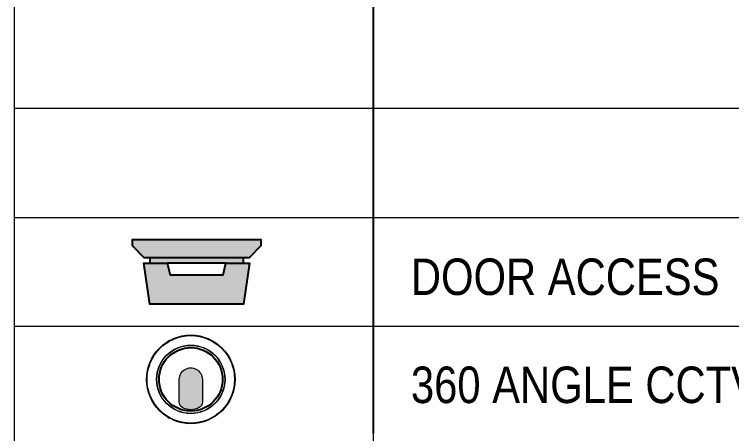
# Model space of a CAD drawing. Header units: inches. Extents: x 0.9 to 36.3, y 0.7 to 23.3.
# Drawn here: x 17.552 to 19.124, y 16.545 to 17.464 of the extents above; entities that cross this region are included whole.
import ezdxf

# ---------------------------------------------------------------- set-up
doc = ezdxf.new("R2010")
doc.units = ezdxf.units.IN
doc.linetypes.add('CENTER', pattern=[50.8, 31.75, -6.35, 6.35, -6.35])
doc.layers.get('0').update_dxf_attribs({"color": 1})
doc.layers.add('Legends', color=250, linetype='Continuous')
doc.styles.add('PDF Arial Narrow', font='ARIALN.TTF')

# ---------------------------------------------------------------- blocks, each defined once
blk = doc.blocks.new('HD60-TOP')
at = {"lineweight": 0}
for p, q in [((-1.292, 2.238), (-1.286, 2.228)), ((2.584, 0), (2.572, 0)), ((-1.292, -2.238), (-1.286, -2.228))]:
    blk.add_line(p, q, dxfattribs=at)
at = {"lineweight": 0, "flags": 128}
for points in [[(-1.241, 2.267), (-1.235, 2.257, 0.011482), (-1.337, 2.198), (-1.343, 2.208, -0.005759)], [(0.67, 0), (0.67, -1.304, -0.281624), (0.455, -1.655, -0.240543), (-0.455, -1.655, -0.281624), (-0.67, -1.304), (-0.67, 0, -1.000121)], [(2.584, -0.059), (2.572, -0.059, 0.011482), (2.572, 0.059), (2.584, 0.059, -0.005759)], [(-1.343, -2.208), (-1.337, -2.198, 0.011482), (-1.235, -2.257), (-1.241, -2.267, -0.005759)]]:
    blk.add_lwpolyline(points, format="xyb", close=True, dxfattribs=at)
at = {"lineweight": 0}
for radius in [2.572, 2.541, 1.986, 1.974]:
    blk.add_circle((0, 0), radius, dxfattribs=at)
blk.add_circle((0, 0), 1.845)

msp = doc.modelspace()

# ---------------------------------------------------------------- hatches: boundary and pattern name
at = {"layer": 'Legends', "linetype": 'CENTER', "ltscale": 0.01, "transparency": 33554559}
h = msp.add_hatch(color=256, dxfattribs=at)
h.set_gradient(color1=(255, 255, 255), color2=(0, 0, 0))
h.paths.add_polyline_path([(17.8932, 16.8927), (17.8868, 16.9184), (17.8482, 16.9184), (17.8354, 16.9184), (17.8482, 16.8284), (18.0539, 16.8284), (18.0667, 16.9184), (18.0539, 16.9184), (18.0153, 16.9184), (18.0089, 16.8927)])
h.paths.add_polyline_path([(18.0539, 16.9312), (18.0667, 16.9312), (18.0925, 16.9569), (18.0925, 16.9698), (17.8096, 16.9698), (17.8096, 16.9569), (17.8354, 16.9312), (17.8482, 16.9312)])
h.paths.add_polyline_path([(17.8482, 16.9312), (17.8482, 16.9184), (17.8868, 16.9184), (18.0153, 16.9184), (18.0539, 16.9184), (18.0539, 16.9312)])
h = msp.add_hatch(color=256, dxfattribs=at)
h.dxf.hatch_style = 1
h.paths.add_polyline_path([(17.913, 16.6148, 0.28161), (17.9211, 16.6015, 0.240543), (17.9554, 16.6015, 0.28161), (17.9635, 16.6148), (17.9635, 16.664, 1), (17.913, 16.664)])

# ---------------------------------------------------------------- linework, layer by layer
at = {"layer": 'Legends', "lineweight": 20}
for p, q in [((17.5515, 15.8321), (17.5515, 22.7162)), ((18.3381, 17.0187), (18.3381, 15.8321))]:
    msp.add_line(p, q, dxfattribs=at)
at = {"layer": 'Legends'}
msp.add_line((18.3381, 22.4812), (18.3381, 16.5465), dxfattribs=at)
at = {"layer": 'Legends', "linetype": 'ByBlock'}
msp.add_line((17.8482, 16.9312), (18.0539, 16.9312), dxfattribs=at)
at = {"layer": 'Legends', "lineweight": 20}
for points in [[(17.5515, 17.2581), (22.468, 17.2581)], [(17.5515, 17.0187), (22.468, 17.0187)], [(17.5515, 16.7804), (22.468, 16.7804)]]:
    msp.add_lwpolyline(points, dxfattribs=at)
at = {"layer": 'Legends', "linetype": 'ByBlock'}
for points in [[(18.0539, 16.9184), (18.0539, 16.9312), (18.0667, 16.9312), (18.0925, 16.9569), (18.0925, 16.9698), (17.8096, 16.9698), (17.8096, 16.9569), (17.8354, 16.9312), (17.8482, 16.9312), (17.8482, 16.9184)], [(18.0153, 16.9184), (17.8868, 16.9184), (17.8932, 16.8927), (18.0089, 16.8927), (18.0153, 16.9184), (18.0539, 16.9184), (18.0667, 16.9184), (18.0539, 16.8284), (17.8482, 16.8284), (17.8354, 16.9184), (17.8482, 16.9184), (17.8868, 16.9184)]]:
    msp.add_lwpolyline(points, dxfattribs=at)

# ---------------------------------------------------------------- block references
at = {"layer": 'Legends', "linetype": 'ByBlock', "xscale": 0.03773571372391715, "yscale": 0.03773571372391715, "zscale": 0.03773571372391715}
msp.add_blockref('HD60-TOP', (17.9383, 16.664), dxfattribs=at)

# ---------------------------------------------------------------- texts
at = {"layer": 'Legends', "char_height": 0.079909, "attachment_point": 4, "style": 'PDF Arial Narrow'}
for s, insert in [('DOOR ACCESS', (18.4207, 16.8882)), ('360 ANGLE CCTV CAMERA CEILING MOUNTED ON EMERGENCY POWER', (18.4207, 16.6515))]:
    msp.add_mtext(s, dxfattribs=dict(at, insert=insert))

doc.saveas('drawing.dxf')
